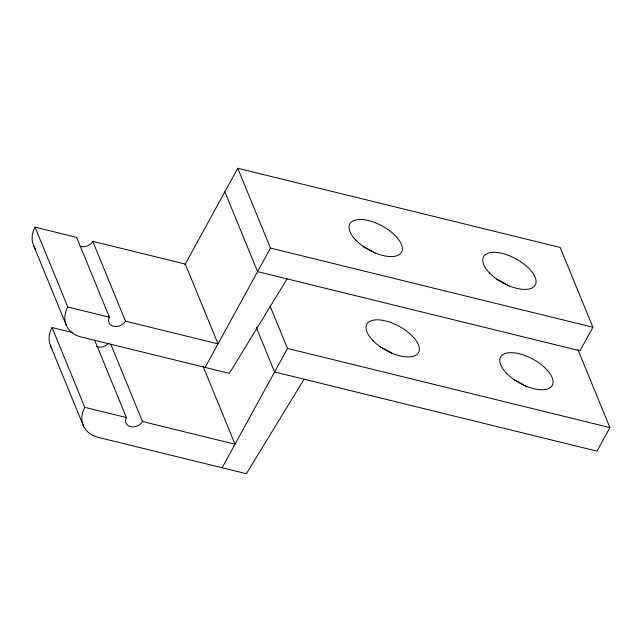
<?xml version="1.0" encoding="UTF-8"?>
<svg xmlns="http://www.w3.org/2000/svg" width="642" height="642" viewBox="0 0 642 642"><rect width="100%" height="100%" fill="white"/><g stroke="black" fill="none" stroke-linecap="round" stroke-linejoin="round"><path stroke-width="0.96" d="M184.904 264.769L237.749 168.276L560.169 247.443L592.895 327.243L579.999 350.789L257.578 271.63L224.852 191.83M205.119 367.425L270.475 248.077L237.749 168.276M222.124 467.769L287.48 348.429L270.089 306.033M577.856 349.449L609.9 427.588L597.004 451.141L274.583 371.975L256.318 327.436M287.102 278.877L229.355 373.371L81.333 337.034A30.31 23.289 -22.3 0 1 67.803 306.996L35.069 227.188L76.655 237.404L109.381 317.204A9.237 7.102 -22.3 0 0 113.522 326.329A9.237 7.102 -22.3 0 0 125.487 321.161L218.015 343.871L185.289 264.071L92.761 241.352A9.237 7.102 -22.3 0 1 80.09 246.319M304.107 379.221L246.359 473.724L98.338 437.379A30.31 23.289 -22.3 0 1 84.8 407.341L52.074 327.54L72.867 332.644M270.475 248.077L592.895 327.243M287.48 348.429L609.9 427.588M67.803 306.996L109.381 317.204M84.8 407.341L126.386 417.549A9.237 7.102 -22.3 0 0 130.527 426.673A9.237 7.102 -22.3 0 0 142.492 421.505L235.02 444.224L202.968 366.084M92.761 241.352L125.487 321.161M110.785 344.2L142.492 421.505M94.679 340.244L126.386 417.549M33.689 245.742L66.423 325.542M50.694 346.094L83.42 425.895M379.976 346.881A29.468 13.683 28.7 0 1 392.085 353.469M513.696 379.719A29.468 13.683 28.7 0 1 526.617 386.877M51.833 348.221A30.31 23.289 -22.3 0 1 52.074 327.54M108.907 342.972A9.237 7.102 -22.3 0 1 96.396 346.391M362.971 246.536A29.468 13.683 28.7 0 1 375.08 253.125M496.699 279.366A29.468 13.683 28.7 0 1 508.809 285.955M35.743 249.2A30.31 23.289 -22.3 0 1 35.069 227.188M76.334 238.054A9.237 7.102 -22.3 0 1 76.655 237.404M372.986 340.621A29.468 13.683 28.7 0 0 418.103 353.204A29.468 13.683 28.7 0 0 386.957 321.297A29.468 13.683 28.7 0 0 372.986 340.621M506.715 373.451A29.468 13.683 28.7 0 0 551.823 386.035A29.468 13.683 28.7 0 0 520.686 354.135A29.468 13.683 28.7 0 0 506.715 373.451M355.989 240.277A29.468 13.683 28.7 0 0 401.098 252.852A29.468 13.683 28.7 0 0 369.961 220.952A29.468 13.683 28.7 0 0 355.989 240.277M489.71 273.107A29.468 13.683 28.7 0 0 534.826 285.69A29.468 13.683 28.7 0 0 503.681 253.783A29.468 13.683 28.7 0 0 489.71 273.107"/></g></svg>
